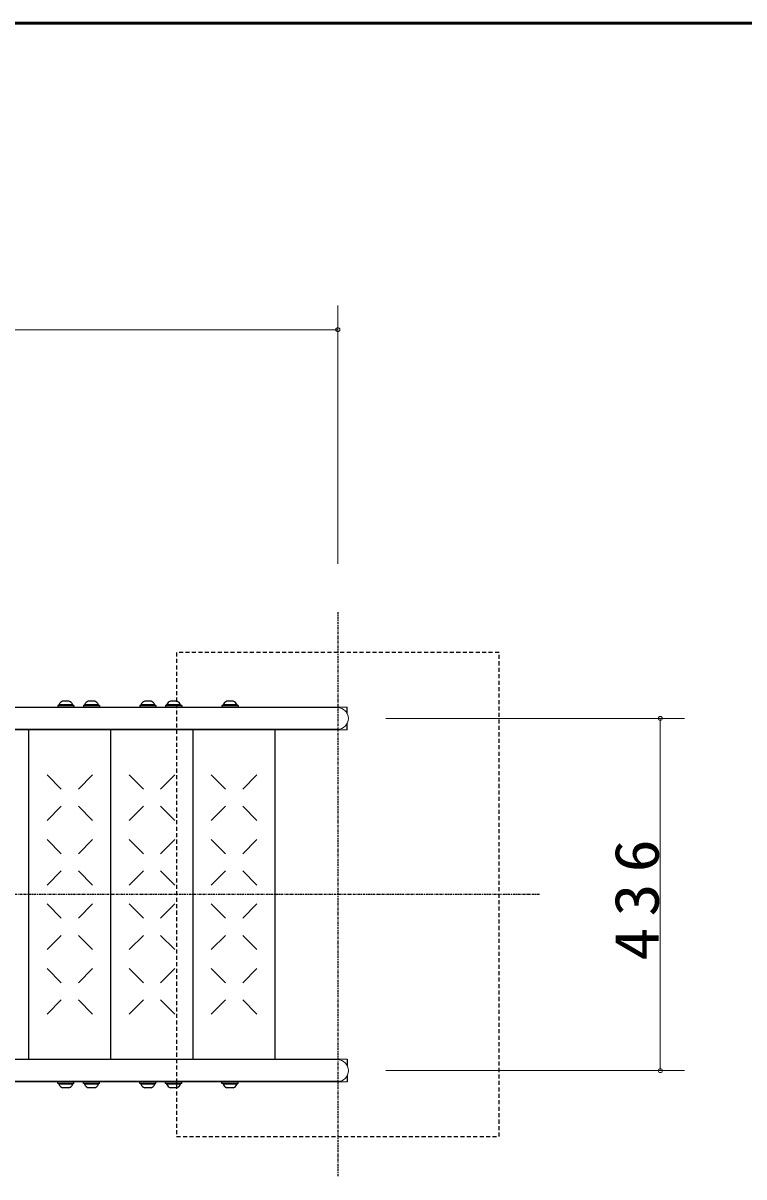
# Model space of a CAD drawing. Units: millimetres at full size; details may follow other scales. Extents: x -11723 to 0, y -1854 to 8010.
# Drawn here: x -5601 to -4707, y 6580 to 8010 of the extents above; entities that cross this region are included whole.
import ezdxf

# ---------------------------------------------------------------- set-up
doc = ezdxf.new("R2010")
doc.units = ezdxf.units.MM
doc.linetypes.add('USER2', pattern=[6, 3, -1, 1, -1])
doc.linetypes.add('USER4', pattern=[8, 5, -3])
for name, color, linetype, lineweight in [('A3図枠', 7, 'Continuous', 25), ('線', 2, 'Continuous', 25), ('補助', 2, 'Continuous', 13)]:
    doc.layers.add(name, color=color, linetype=linetype, lineweight=lineweight)
doc.styles.add('ＭＳ ゴシック', font='')
doc.styles.get('ＭＳ ゴシック').set_extended_font_data('MS Gothic')

# ---------------------------------------------------------------- blocks, each defined once
blk = doc.blocks.new('dimension_origin')
at = {"color": 0, "linetype": 'Continuous', "lineweight": -2}
blk.add_circle((0, 0), 1.25, dxfattribs=at)

msp = doc.modelspace()

# ---------------------------------------------------------------- linework, layer by layer
at = {"layer": 'A3図枠', "lineweight": 50}
msp.add_line((0, 8010), (-11550, 8010), dxfattribs=at)
at = {"layer": '線', "color": 20, "linetype": 'USER2'}
for p, q in [((-5210.73, 7280), (-5210.73, 6580)), ((-4960.73, 6930), (-10661.246, 6930))]:
    msp.add_line(p, q, dxfattribs=at)
at = {"layer": '線'}
for p, q in [((-5556.867, 7164.2), (-5556.867, 7165.2)), ((-5539.567, 7165.2), (-5556.867, 7165.2)), ((-5544.217, 7169.55), (-5552.217, 7169.55)), ((-5539.567, 7164.2), (-5539.567, 7165.2)), ((-5524.961, 7164.2), (-5524.961, 7165.2)), ((-5507.661, 7165.2), (-5524.961, 7165.2)), ((-5512.311, 7169.55), (-5520.311, 7169.55)), ((-5507.661, 7164.2), (-5507.661, 7165.2)), ((-5454.961, 7164.2), (-5454.961, 7165.2)), ((-5437.661, 7165.2), (-5454.961, 7165.2)), ((-5442.311, 7169.55), (-5450.311, 7169.55)), ((-5437.661, 7164.2), (-5437.661, 7165.2)), ((-5423.057, 7164.2), (-5423.057, 7165.2)), ((-5405.757, 7165.2), (-5423.057, 7165.2)), ((-5410.407, 7169.55), (-5418.407, 7169.55)), ((-5405.757, 7164.2), (-5405.757, 7165.2)), ((-5353.057, 7164.2), (-5353.057, 7165.2)), ((-5335.757, 7165.2), (-5353.057, 7165.2)), ((-5340.407, 7169.55), (-5348.407, 7169.55)), ((-5335.757, 7164.2), (-5335.757, 7165.2)), ((-5211.228, 7161.8), (-6302.68, 7161.8)), ((-5558.217, 7164.2), (-5558.217, 7162.2)), ((-5538.217, 7164.2), (-5558.217, 7164.2)), ((-5538.217, 7162.2), (-5558.217, 7162.2)), ((-5539.567, 7164.2), (-5556.867, 7164.2)), ((-5538.217, 7164.2), (-5538.217, 7162.2)), ((-5526.311, 7164.2), (-5526.311, 7162.2)), ((-5506.311, 7164.2), (-5526.311, 7164.2)), ((-5506.311, 7162.2), (-5526.311, 7162.2)), ((-5507.661, 7164.2), (-5524.961, 7164.2)), ((-5506.311, 7164.2), (-5506.311, 7162.2)), ((-5456.311, 7164.2), (-5456.311, 7162.2)), ((-5436.311, 7164.2), (-5456.311, 7164.2)), ((-5436.311, 7162.2), (-5456.311, 7162.2)), ((-5437.661, 7164.2), (-5454.961, 7164.2)), ((-5436.311, 7164.2), (-5436.311, 7162.2)), ((-5424.407, 7164.2), (-5424.407, 7162.2)), ((-5404.407, 7164.2), (-5424.407, 7164.2)), ((-5404.407, 7162.2), (-5424.407, 7162.2)), ((-5405.757, 7164.2), (-5423.057, 7164.2)), ((-5404.407, 7164.2), (-5404.407, 7162.2)), ((-5354.407, 7164.2), (-5354.407, 7162.2)), ((-5334.407, 7164.2), (-5354.407, 7164.2)), ((-5334.407, 7162.2), (-5354.407, 7162.2)), ((-5335.757, 7164.2), (-5353.057, 7164.2)), ((-5334.407, 7164.2), (-5334.407, 7162.2)), ((-5198.926, 7153.998), (-5198.926, 7162.2)), ((-5198.926, 7134.2), (-5198.926, 7142.402)), ((-5211.228, 7134.6), (-6302.68, 7134.6)), ((-5594.122, 6725.8), (-5594.122, 7134.2)), ((-5492.217, 6725.8), (-5492.217, 7134.2)), ((-5390.311, 6725.8), (-5390.311, 7134.2)), ((-5288.407, 6725.8), (-5288.407, 7134.2)), ((-5571.454, 7078.284), (-5553.776, 7060.607)), ((-5514.885, 7078.284), (-5532.563, 7060.607)), ((-5469.548, 7078.284), (-5451.87, 7060.607)), ((-5412.979, 7078.284), (-5430.657, 7060.607)), ((-5367.643, 7078.284), (-5349.966, 7060.607)), ((-5311.075, 7078.284), (-5328.753, 7060.607)), ((-5553.776, 7039.393), (-5571.454, 7021.716)), ((-5532.563, 7039.393), (-5514.885, 7021.716)), ((-5451.87, 7039.393), (-5469.548, 7021.716)), ((-5430.657, 7039.393), (-5412.979, 7021.716)), ((-5349.966, 7039.393), (-5367.643, 7021.716)), ((-5328.753, 7039.393), (-5311.075, 7021.716)), ((-5571.454, 6998.284), (-5553.776, 6980.607)), ((-5514.885, 6998.284), (-5532.563, 6980.607)), ((-5469.548, 6998.284), (-5451.87, 6980.607)), ((-5412.979, 6998.284), (-5430.657, 6980.607)), ((-5367.643, 6998.284), (-5349.966, 6980.607)), ((-5311.075, 6998.284), (-5328.753, 6980.607)), ((-5553.776, 6959.393), (-5571.454, 6941.716)), ((-5532.563, 6959.393), (-5514.885, 6941.716)), ((-5451.87, 6959.393), (-5469.548, 6941.716)), ((-5430.657, 6959.393), (-5412.979, 6941.716)), ((-5349.966, 6959.393), (-5367.643, 6941.716)), ((-5328.753, 6959.393), (-5311.075, 6941.716)), ((-5571.454, 6918.284), (-5553.776, 6900.607)), ((-5514.885, 6918.284), (-5532.563, 6900.607)), ((-5469.548, 6918.284), (-5451.87, 6900.607)), ((-5412.979, 6918.284), (-5430.657, 6900.607)), ((-5367.643, 6918.284), (-5349.966, 6900.607)), ((-5311.075, 6918.284), (-5328.753, 6900.607)), ((-5553.776, 6879.393), (-5571.454, 6861.716)), ((-5532.563, 6879.393), (-5514.885, 6861.716)), ((-5451.87, 6879.393), (-5469.548, 6861.716)), ((-5430.657, 6879.393), (-5412.979, 6861.716)), ((-5349.966, 6879.393), (-5367.643, 6861.716)), ((-5328.753, 6879.393), (-5311.075, 6861.716)), ((-5571.454, 6838.284), (-5553.776, 6820.607)), ((-5514.885, 6838.284), (-5532.563, 6820.607)), ((-5469.548, 6838.284), (-5451.87, 6820.607)), ((-5412.979, 6838.284), (-5430.657, 6820.607)), ((-5367.643, 6838.284), (-5349.966, 6820.607)), ((-5311.075, 6838.284), (-5328.753, 6820.607)), ((-5553.776, 6799.393), (-5571.454, 6781.716)), ((-5532.563, 6799.393), (-5514.885, 6781.716)), ((-5451.87, 6799.393), (-5469.548, 6781.716)), ((-5430.657, 6799.393), (-5412.979, 6781.716)), ((-5349.966, 6799.393), (-5367.643, 6781.716)), ((-5328.753, 6799.393), (-5311.075, 6781.716)), ((-5211.228, 6725.4), (-6302.68, 6725.4)), ((-5198.926, 6725.8), (-5198.926, 6717.598)), ((-5211.228, 6698.2), (-6302.68, 6698.2)), ((-5558.217, 6695.8), (-5558.217, 6697.8)), ((-5538.217, 6697.8), (-5558.217, 6697.8)), ((-5538.217, 6695.8), (-5558.217, 6695.8)), ((-5556.867, 6695.8), (-5556.867, 6694.8)), ((-5539.567, 6695.8), (-5556.867, 6695.8)), ((-5539.567, 6694.8), (-5556.867, 6694.8)), ((-5539.567, 6695.8), (-5539.567, 6694.8)), ((-5538.217, 6695.8), (-5538.217, 6697.8)), ((-5526.311, 6695.8), (-5526.311, 6697.8)), ((-5506.311, 6697.8), (-5526.311, 6697.8)), ((-5506.311, 6695.8), (-5526.311, 6695.8)), ((-5524.961, 6695.8), (-5524.961, 6694.8)), ((-5507.661, 6695.8), (-5524.961, 6695.8)), ((-5507.661, 6694.8), (-5524.961, 6694.8)), ((-5507.661, 6695.8), (-5507.661, 6694.8)), ((-5506.311, 6695.8), (-5506.311, 6697.8)), ((-5456.311, 6695.8), (-5456.311, 6697.8)), ((-5436.311, 6697.8), (-5456.311, 6697.8)), ((-5436.311, 6695.8), (-5456.311, 6695.8)), ((-5454.961, 6695.8), (-5454.961, 6694.8)), ((-5437.661, 6695.8), (-5454.961, 6695.8)), ((-5437.661, 6694.8), (-5454.961, 6694.8)), ((-5437.661, 6695.8), (-5437.661, 6694.8)), ((-5436.311, 6695.8), (-5436.311, 6697.8)), ((-5424.407, 6695.8), (-5424.407, 6697.8)), ((-5404.407, 6697.8), (-5424.407, 6697.8)), ((-5404.407, 6695.8), (-5424.407, 6695.8)), ((-5423.057, 6695.8), (-5423.057, 6694.8)), ((-5405.757, 6695.8), (-5423.057, 6695.8)), ((-5405.757, 6694.8), (-5423.057, 6694.8)), ((-5405.757, 6695.8), (-5405.757, 6694.8)), ((-5404.407, 6695.8), (-5404.407, 6697.8)), ((-5354.407, 6695.8), (-5354.407, 6697.8)), ((-5334.407, 6697.8), (-5354.407, 6697.8)), ((-5334.407, 6695.8), (-5354.407, 6695.8)), ((-5353.057, 6695.8), (-5353.057, 6694.8)), ((-5335.757, 6695.8), (-5353.057, 6695.8)), ((-5335.757, 6694.8), (-5353.057, 6694.8)), ((-5335.757, 6695.8), (-5335.757, 6694.8)), ((-5334.407, 6695.8), (-5334.407, 6697.8)), ((-5198.926, 6706.002), (-5198.926, 6697.8)), ((-5544.217, 6690.45), (-5552.217, 6690.45)), ((-5512.311, 6690.45), (-5520.311, 6690.45)), ((-5442.311, 6690.45), (-5450.311, 6690.45)), ((-5410.407, 6690.45), (-5418.407, 6690.45)), ((-5340.407, 6690.45), (-5348.407, 6690.45))]:
    msp.add_line(p, q, dxfattribs=at)
at = {"layer": '線', "color": 7, "lineweight": 13}
for p, q in [((-5198.926, 7162.2), (-6302.68, 7162.2)), ((-5198.926, 7134.2), (-6302.68, 7134.2)), ((-5198.926, 6725.8), (-6302.68, 6725.8)), ((-5198.926, 6697.8), (-6302.68, 6697.8))]:
    msp.add_line(p, q, dxfattribs=at)
at = {"layer": '線', "color": 4, "linetype": 'USER4'}
msp.add_lwpolyline([(-5410.73, 6630), (-5010.73, 6630), (-5010.73, 7230), (-5410.73, 7230)], close=True, dxfattribs=at)
at = {"layer": '線'}
for centre, start, end in [((-5548.217, 7160.614), 114.11411, 152.06758), ((-5548.217, 7160.614), 27.93242, 65.88589), ((-5516.311, 7160.614), 114.11411, 152.06758), ((-5516.311, 7160.614), 27.93242, 65.88589), ((-5446.311, 7160.614), 114.11411, 152.06758), ((-5446.311, 7160.614), 27.93242, 65.88589), ((-5414.407, 7160.614), 114.11411, 152.06758), ((-5414.407, 7160.614), 27.93242, 65.88589), ((-5344.407, 7160.614), 114.11411, 152.06758), ((-5344.407, 7160.614), 27.93242, 65.88589), ((-5548.217, 6699.386), 207.93242, 245.88589), ((-5548.217, 6699.386), 294.11411, 332.06758), ((-5516.311, 6699.386), 207.93242, 245.88589), ((-5516.311, 6699.386), 294.11411, 332.06758), ((-5446.311, 6699.386), 207.93242, 245.88589), ((-5446.311, 6699.386), 294.11411, 332.06758), ((-5414.407, 6699.386), 207.93242, 245.88589), ((-5414.407, 6699.386), 294.11411, 332.06758), ((-5344.407, 6699.386), 207.93242, 245.88589), ((-5344.407, 6699.386), 294.11411, 332.06758)]:
    msp.add_arc(centre, 9.791, start, end, dxfattribs=at)
at = {"layer": '線', "color": 7, "lineweight": 13}
for centre in [(-5211.228, 7148.2), (-5211.228, 6711.8)]:
    msp.add_arc(centre, 13.6, 270, 90, dxfattribs=at)
at = {"layer": '補助'}
for p, q in [((-5210.73, 7340), (-5210.73, 7660)), ((-6754.48, 7630), (-5210.73, 7630)), ((-5151.228, 7148.2), (-4780.73, 7148.2)), ((-4810.73, 7148.2), (-4810.73, 6711.8)), ((-5151.228, 6711.8), (-4780.73, 6711.8))]:
    msp.add_line(p, q, dxfattribs=at)

# ---------------------------------------------------------------- block references
at = {"layer": '補助', "xscale": 2, "yscale": 2}
for p, rotation in [((-5210.73, 7630), 180), ((-4810.73, 7148.2), 270), ((-4810.73, 6711.8), 90)]:
    msp.add_blockref('dimension_origin', p, dxfattribs=dict(at, rotation=rotation))

# ---------------------------------------------------------------- texts
at = {"layer": '補助', "insert": (-4811.73, 6930), "char_height": 54.99, "attachment_point": 8, "rotation": 90, "style": 'ＭＳ ゴシック'}
msp.add_mtext('\\T1.33;\\W1.1;436', dxfattribs=at)

doc.saveas('drawing.dxf')
